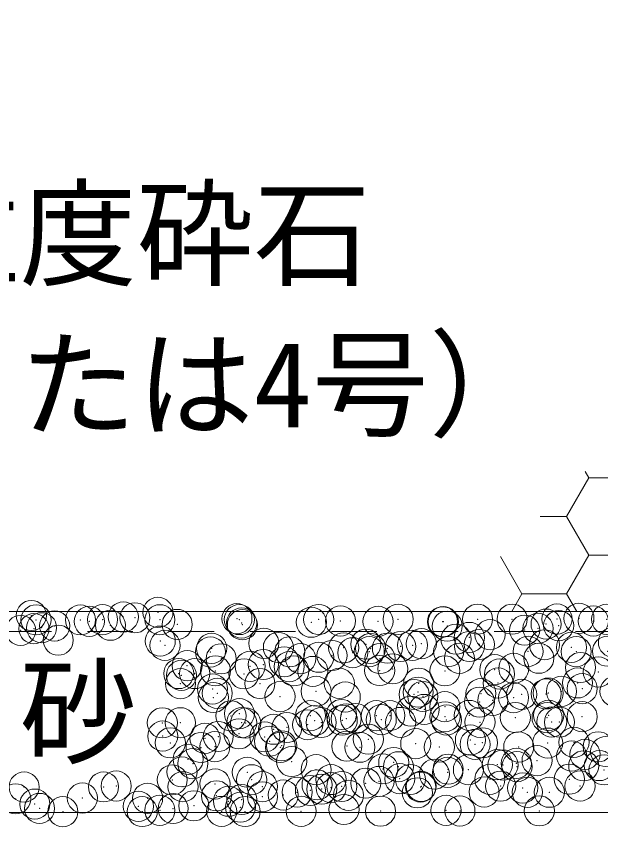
# Model space of a CAD drawing. Units: millimetres at full size, sheet at 1:30; details may follow other scales. Extents: x 47825 to 82541, y -23349 to -5561.
# Drawn here: x 52921.4 to 53212.6, y -19951.8 to -19548.3 of the extents above; entities that cross this region are included whole.
import ezdxf
from ezdxf.enums import TextEntityAlignment as Align

# ---------------------------------------------------------------- set-up
doc = ezdxf.new("R2010")
doc.units = ezdxf.units.MM
doc.header["$LTSCALE"] = 30
doc.header["$PDMODE"] = 32
doc.header["$PDSIZE"] = 15
doc.linetypes.add('USER1', pattern=[1.35, 0.75, -0.6])
doc.layers.add('0_2', color=7, linetype='Continuous', lineweight=13)
doc.layers.add('ハッチング', color=7, linetype='Continuous', lineweight=5)
doc.styles.add('ＭＳ ゴシック', font='')
doc.styles.get('ＭＳ ゴシック').set_extended_font_data('MS Gothic')

msp = doc.modelspace()

# ---------------------------------------------------------------- linework, layer by layer
at = {"layer": 'ハッチング'}
for p, q in [((53206.65, -19778.1), (53204.83, -19774.94)), ((53195.54, -19797.35), (53206.65, -19778.1)), ((53206.65, -19778.1), (53228.88, -19778.1)), ((53182.42, -19797.35), (53195.54, -19797.35)), ((53206.65, -19816.6), (53195.54, -19797.35)), ((53173.31, -19835.84), (53162.56, -19817.21)), ((53195.54, -19835.84), (53206.65, -19816.6)), ((53206.65, -19816.6), (53228.88, -19816.6)), ((53168.25, -19844.6), (53173.31, -19835.84)), ((53173.31, -19835.84), (53195.54, -19835.84)), ((53200.59, -19844.6), (53195.54, -19835.84))]:
    msp.add_line(p, q, dxfattribs=at)
at = {"layer": 'ハッチング', "linetype": 'USER1', "lineweight": 9}
msp.add_lwpolyline([(53352.33, -17904.6), (54683.51, -17904.6), (53708.51, -19854.6), (52196.15, -19854.6), (51221.15, -17904.6), (52552.33, -17904.6)], dxfattribs=at)
at = {"layer": 'ハッチング', "lineweight": 20}
msp.add_lwpolyline([(52252.33, -19944.6), (53652.33, -19944.6), (53702.33, -19844.6), (52202.33, -19844.6)], close=True, dxfattribs=at)
at = {"layer": 'ハッチング'}
for p in [(52992.03, -19845.04), (52928.99, -19846.62), (52931.33, -19848.77), (52953.45, -19848.79), (52964.46, -19848.67), (52974.78, -19847.31), (52980.55, -19847.75), (52993, -19848.72), (53031.37, -19848.18), (53032.55, -19848.64), (53072.1, -19848.57), (53082.94, -19849.31), (53111.65, -19848.5), (53151.2, -19848.43), (53168.43, -19848.45), (53190.75, -19848.36), (53201.68, -19848.03), (53208.86, -19849.37), (53215.47, -19848.5), (52930.27, -19853.17), (52934.07, -19852.7), (52940.6, -19851.81), (52957.85, -19849.54), (52968.37, -19851.46), (53001.61, -19851.04), (53033.71, -19850.33), (53034.1, -19851.19), (53068.4, -19849.96), (53101.64, -19849.53), (53133.76, -19849.74), (53134.13, -19849.69), (53136.1, -19851.89), (53181.28, -19853), (53185.32, -19850.87), (53191.61, -19851.65), (52923.66, -19854.04), (53157.42, -19856.15), (53174.67, -19853.88), (52942.37, -19858.89), (52993.19, -19859.33), (52995.53, -19861.47), (53044.76, -19860.45), (53095.58, -19860.89), (53118.82, -19861.44), (53123.23, -19860.65), (53140.48, -19858.38), (53147.1, -19857.51), (53152.06, -19861.02), (53184.55, -19861.17), (53218.85, -19859.94), (53018.17, -19864.75), (53018.79, -19862.94), (53052.03, -19862.52), (53057.72, -19864.68), (53084.52, -19862.68), (53089.05, -19865.15), (53097.27, -19864.61), (53097.92, -19863.03), (53106.3, -19862.88), (53112.91, -19862.01), (53136.82, -19864.54), (53147.15, -19862.01), (53176.37, -19864.46), (53197.97, -19862.45), (53200.31, -19864.59), (53215.92, -19864.39), (53023.53, -19868.16), (53063.08, -19868.09), (53072.11, -19867.38), (53078.72, -19866.51), (53102.63, -19868.02), (53142.18, -19867.95), (53181.72, -19867.88), (53006.58, -19871.6), (53037.93, -19871.88), (53044.54, -19871.01), (53054.86, -19869.65), (53057.4, -19872.04), (53108.97, -19873.16), (53159.79, -19873.59), (53169.23, -19872.92), (53202.48, -19872.5), (53002.41, -19875.51), (53003.74, -19876.38), (53010.35, -19875.51), (53020.68, -19874.15), (53034.9, -19875.66), (53059.74, -19874.18), (53069.2, -19874.43), (53102.44, -19874), (53134.93, -19874.16), (53162.13, -19875.74), (53211.35, -19874.72), (53003.26, -19880.52), (53042.81, -19880.45), (53082.36, -19880.37), (53121.91, -19880.3), (53161.46, -19880.23), (53201, -19880.16), (53019.22, -19883.18), (53021.56, -19885.33), (53070.79, -19884.3), (53121.61, -19884.74), (53152.86, -19885.49), (53185.35, -19885.64), (53186.38, -19885.22), (53192.99, -19884.35), (53203.31, -19882.99), (53219.65, -19884.41), (53019.59, -19887.42), (53052.83, -19886.99), (53085.32, -19887.15), (53119.62, -19885.91), (53123.95, -19886.89), (53152.19, -19889.72), (53158.8, -19888.85), (53169.13, -19887.49), (53173.18, -19885.86), (53124.62, -19893.35), (53134.94, -19891.99), (53028.43, -19896.55), (53032.61, -19895.45), (53067.98, -19896.48), (53083.43, -19895.89), (53100.76, -19896.49), (53107.53, -19896.41), (53118.01, -19894.22), (53135, -19897.01), (53147.08, -19896.34), (53170.03, -19897.39), (53185.82, -19897.45), (53186.63, -19896.27), (53203.28, -19896.97), (52994.23, -19900.04), (53003.21, -19899.98), (53033.78, -19899.97), (53035.7, -19900.13), (53066.57, -19900.99), (53070, -19898.9), (53073.33, -19899.89), (53083.82, -19898.72), (53085.77, -19898.03), (53090.43, -19897.85), (53103.24, -19898.47), (53112.88, -19899.82), (53135.73, -19898.63), (53152.43, -19899.75), (53188.16, -19899.59), (53191.98, -19899.68), (53032.39, -19905.49), (53049.64, -19903.22), (53056.25, -19902.35), (52994.44, -19906.6), (53015.45, -19907.72), (53022.06, -19906.85), (53045.25, -19907.03), (53047.59, -19909.18), (53096.82, -19908.16), (53147.64, -19908.59), (53199.21, -19909.72), (52998.2, -19909.99), (53013.51, -19912.32), (53020.39, -19911.89), (53053.06, -19912.25), (53053.63, -19911.46), (53086.12, -19911.62), (53092.61, -19912.18), (53120.42, -19910.38), (53132.16, -19912.1), (53149.98, -19910.74), (53153.66, -19909.96), (53171.71, -19912.03), (53186.15, -19910.11), (53211.26, -19911.96), (53198.09, -19916.56), (53204.7, -19915.69), (53215.02, -19914.33), (53007.08, -19918.18), (53009.42, -19920.33), (53058.64, -19919.3), (53109.46, -19919.74), (53111.8, -19921.89), (53161.03, -19920.86), (53163.9, -19921.06), (53170.51, -19920.19), (53170.83, -19921.87), (53180.84, -19918.83), (53204.08, -19921.44), (53211.85, -19921.3), (53004.01, -19924.45), (53036.5, -19924.61), (53070.8, -19923.37), (53104.04, -19922.95), (53129.72, -19925.56), (53136.33, -19924.69), (53136.53, -19923.1), (53146.65, -19923.33), (53214.19, -19923.44), (52999.14, -19928.43), (53038.68, -19928.36), (53078.23, -19928.28), (53095.53, -19930.06), (53102.14, -19929.19), (53112.47, -19927.83), (53117.78, -19928.21), (53157.33, -19928.14), (53196.88, -19928.07), (52925.39, -19931.98), (52964.94, -19931.91), (52971.24, -19931.47), (53004.49, -19931.84), (53020.47, -19930.45), (53044.04, -19931.77), (53067.96, -19933.69), (53071.28, -19930.89), (53073.63, -19933.03), (53078.28, -19932.33), (53083.59, -19931.7), (53122.85, -19932.01), (53123.14, -19931.62), (53162.69, -19931.55), (53173.67, -19932.45), (53202.24, -19931.48), (52921.15, -19937.86), (52954.4, -19937.44), (52986.88, -19937.59), (53021.19, -19936.36), (53044.1, -19936.83), (53054.43, -19935.93), (53061.35, -19934.56), (53086.92, -19936.09), (53121.22, -19934.85), (53154.46, -19934.43), (53176.01, -19934.59), (53186.95, -19934.58), (52930.72, -19940.47), (52982.29, -19941.6), (53009.91, -19941.33), (53027.16, -19939.06), (53033.11, -19942.03), (53033.77, -19938.19), (52933.06, -19942.62), (52944.67, -19944.27), (52984.22, -19944.19), (52992.98, -19943.56), (52999.59, -19942.69), (53023.77, -19944.12), (53035.45, -19944.18), (53063.32, -19944.05), (53084.67, -19943.16), (53102.87, -19943.98), (53135.49, -19943.59), (53142.42, -19943.91), (53181.97, -19943.84)]:
    msp.add_point(p, dxfattribs=at)

# ---------------------------------------------------------------- texts
at = {"layer": '0_2', "style": 'ＭＳ ゴシック'}
msp.add_text('砂', height=42.72, dxfattribs=at).set_placement((52952.33, -19894.6), align=Align.MIDDLE_CENTER)
at = {"layer": 'ハッチング', "style": 'ＭＳ ゴシック'}
for s, p in [('単粒度砕石', (52806.64, -19635.26)), ('（3号または4号）', (52719.23, -19710.26))]:
    msp.add_text(s, height=42.72, dxfattribs=at).set_placement(p, align=Align.TOP_LEFT)

doc.saveas('drawing.dxf')
